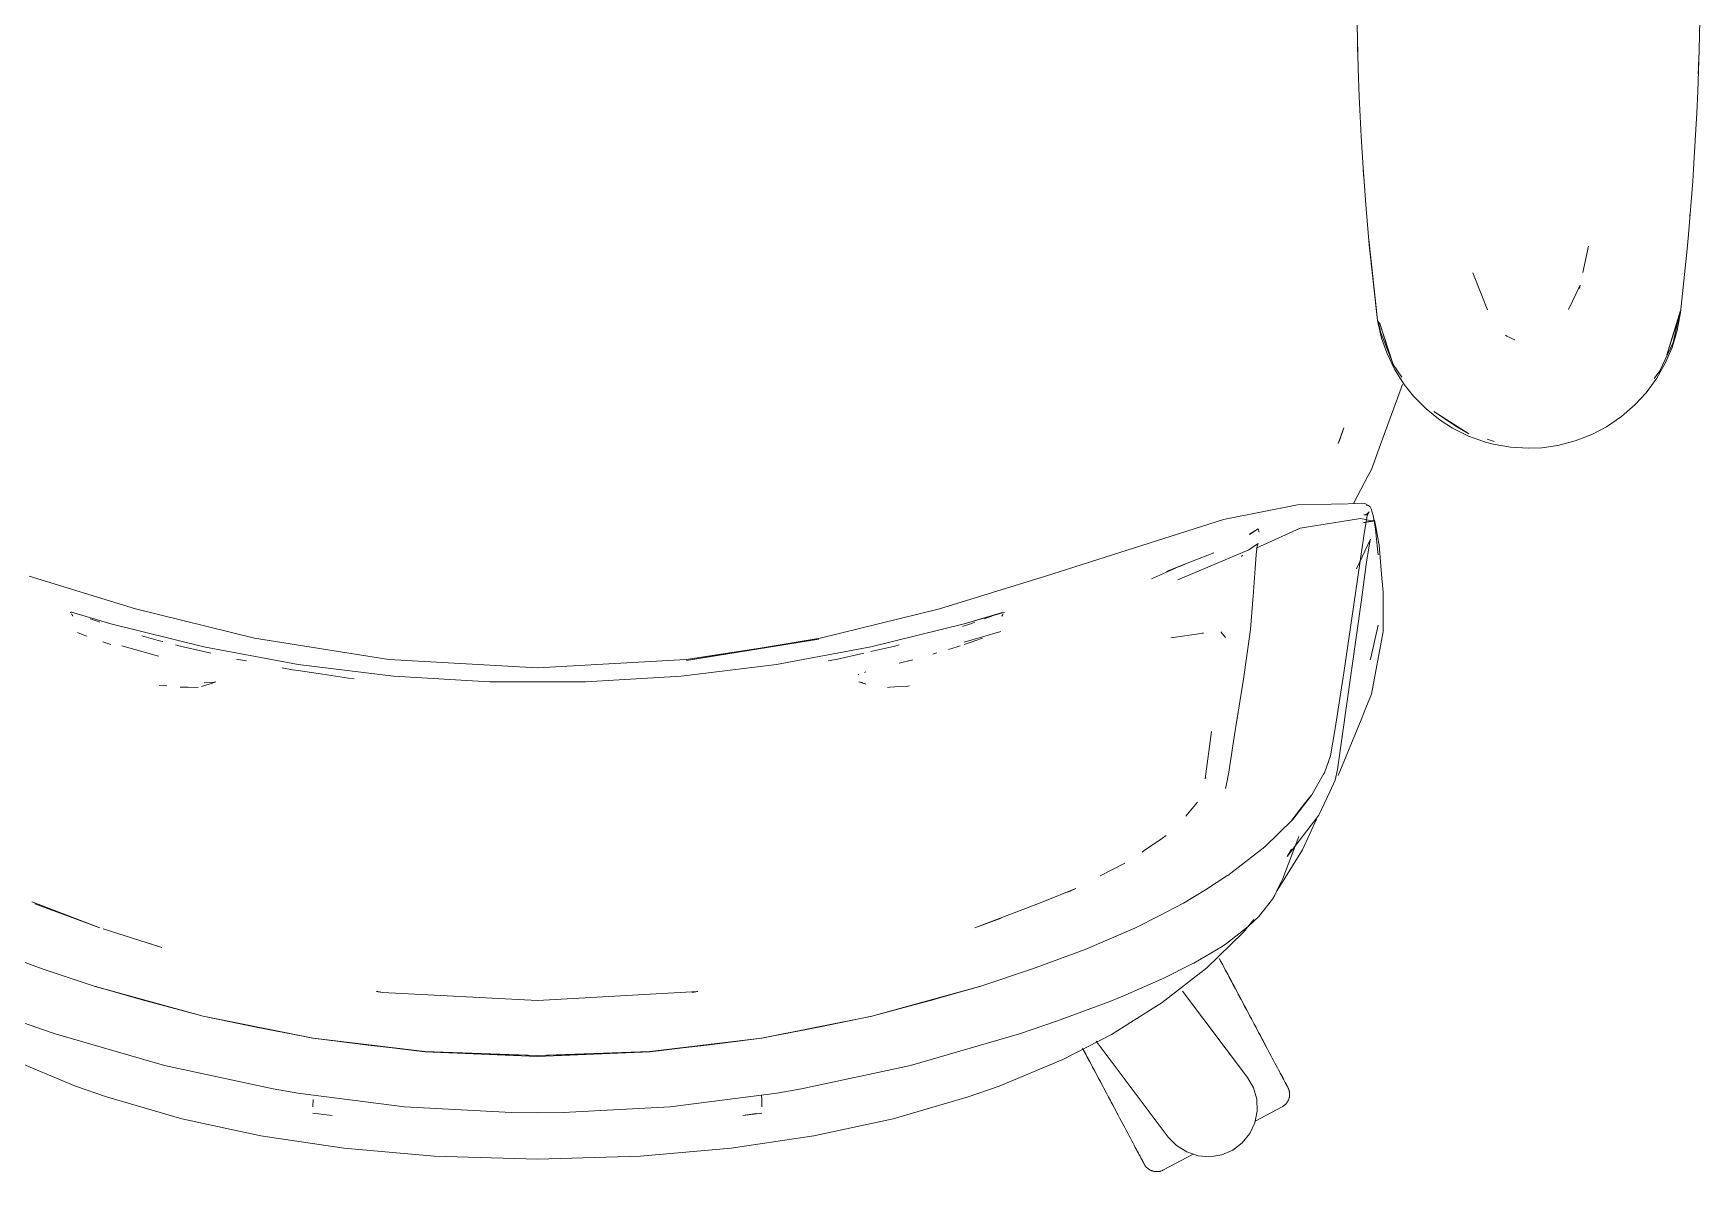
# Model space of a CAD drawing. Header units: millimetres. Extents: x 79795 to 317870, y -36033 to 97293.
# Drawn here: x 229533.8 to 230004.6, y 16667.3 to 16988.8 of the extents above; entities that cross this region are included whole.
import ezdxf

# ---------------------------------------------------------------- set-up
doc = ezdxf.new("R2010")
doc.units = ezdxf.units.MM
doc.header["$MEASUREMENT"] = 0
doc.layers.add('G-IMPT', color=8, linetype='CONTINUOUS', lineweight=9)
doc.layers.add('I-FURN', color=8, linetype='CONTINUOUS', lineweight=9)

msp = doc.modelspace()

# ---------------------------------------------------------------- linework, layer by layer
at = {"layer": 'G-IMPT'}
for p, q in [((229907.84, 16991.12), (229908.13, 16978.81)), ((230004.61, 16992.48), (230004.44, 16984.06)), ((229907.97, 16984.34), (229907.97, 16986.42)), ((229908.05, 16982.68), (229907.97, 16984.34)), ((230004.05, 16972.3), (230004.44, 16984.06)), ((229908.43, 16970.93), (229908.13, 16978.81)), ((230004.19, 16977.19), (230004.3, 16979.12)), ((230004.3, 16979.12), (230004.32, 16980.62)), ((230004.05, 16972.3), (230003.8, 16966.27)), ((229908.43, 16970.93), (229908.97, 16959.62)), ((230002.99, 16952.14), (230003.8, 16966.27)), ((229909.53, 16950.75), (229908.97, 16959.62)), ((229909.53, 16950.75), (229910.26, 16940.46)), ((229909.66, 16948.71), (229909.57, 16950.61)), ((229909.66, 16948.71), (229909.8, 16947.29)), ((230002.66, 16947.05), (230002.99, 16952.14)), ((230002.66, 16947.05), (230001.41, 16931.99)), ((229911.24, 16929.07), (229910.26, 16940.46)), ((230002.01, 16938.86), (230001.84, 16937.19)), ((229913.59, 16907.63), (229911.14, 16930.59)), ((229911.14, 16930.59), (229913.26, 16910.45)), ((229913.59, 16907.63), (229911.24, 16929.07)), ((230001.41, 16931.99), (230001.07, 16927.86)), ((229973.19, 16928.65), (229971.62, 16921.22)), ((230001.07, 16927.86), (229999.16, 16909.93)), ((229940.49, 16921.15), (229944.64, 16910.72)), ((229967.59, 16910.82), (229970.86, 16917.6)), ((229970.62, 16916.75), (229970.86, 16917.6)), ((229913.12, 16911.96), (229913.26, 16910.45)), ((229913.59, 16907.63), (229913.26, 16910.45)), ((229999.16, 16910.45), (229995.33, 16897.99)), ((229999.16, 16910.45), (229998.25, 16907.13)), ((229913.59, 16907.63), (229914.75, 16902.67)), ((229913.81, 16907.55), (229914.39, 16904.5)), ((229917.99, 16895.28), (229914.18, 16907.13)), ((229917.09, 16897.99), (229914.18, 16907.13)), ((229995.33, 16897.99), (229998.25, 16907.13)), ((229997.12, 16901.48), (229999.03, 16909.88)), ((229999.16, 16909.93), (229998.27, 16904.89)), ((229914.39, 16904.5), (229917.59, 16896.32)), ((229916.2, 16898.54), (229914.75, 16902.67)), ((229950.16, 16903.2), (229949.71, 16903.5)), ((229952.39, 16902.18), (229950.16, 16903.2)), ((229997.12, 16901.48), (229993.38, 16893.41)), ((229996.8, 16900.03), (229998.27, 16904.89)), ((229918.39, 16893.96), (229916.2, 16898.54)), ((229917.99, 16895.28), (229917.09, 16897.99)), ((229994.99, 16895.79), (229996.8, 16900.03)), ((229917.99, 16895.28), (229920.42, 16891.7)), ((229918.39, 16893.96), (229921.12, 16889.63)), ((229989.48, 16887.26), (229992.48, 16891.35)), ((229991.79, 16891.31), (229993.38, 16893.41)), ((229994.99, 16895.79), (229992.48, 16891.35)), ((229920.65, 16889.59), (229914.05, 16871.59)), ((229923.74, 16886.32), (229921.12, 16889.63)), ((229989.48, 16887.26), (229986.32, 16883.83)), ((229927.29, 16882.72), (229923.74, 16886.32)), ((229927.29, 16882.72), (229931.26, 16879.53)), ((229939.42, 16875.67), (229929.47, 16881.99)), ((229935.74, 16877.83), (229929.47, 16881.99)), ((229982.48, 16880.51), (229986.32, 16883.83)), ((229902.46, 16872.89), (229904.09, 16877.35)), ((229904.09, 16877.35), (229902.72, 16873.47)), ((229934.81, 16877.26), (229931.26, 16879.53)), ((229939.32, 16875.02), (229934.81, 16877.26)), ((229939.42, 16875.67), (229935.74, 16877.83)), ((229978.31, 16877.67), (229974.15, 16875.48)), ((229978.31, 16877.67), (229982.48, 16880.51)), ((229902.46, 16872.89), (229902.72, 16873.47)), ((229939.32, 16875.02), (229944.09, 16873.31)), ((229946.22, 16872.75), (229944.09, 16873.31)), ((229944.53, 16874.11), (229946.56, 16873.49)), ((229951.17, 16871.87), (229946.22, 16872.75)), ((229964.57, 16872.39), (229960.06, 16871.74)), ((229964.57, 16872.39), (229969.44, 16873.65)), ((229974.15, 16875.48), (229969.44, 16873.65)), ((229914.05, 16871.59), (229911.86, 16865.61)), ((229956.21, 16871.57), (229951.17, 16871.87)), ((229956.21, 16871.57), (229960.06, 16871.74)), ((229906.8, 16855.95), (229910.94, 16863.85)), ((229910.94, 16863.85), (229911.86, 16865.61)), ((229891, 16855.63), (229870.05, 16851.44)), ((229891, 16855.63), (229909.99, 16856.02)), ((229909.99, 16856.02), (229911.02, 16855.41)), ((229910.4, 16855.54), (229911.02, 16855.41)), ((229910.4, 16855.54), (229910.95, 16855.43)), ((229910.63, 16852.55), (229911.19, 16853.65)), ((229910.8, 16853.15), (229911.19, 16853.65)), ((229911.02, 16855.41), (229910.95, 16855.43)), ((229911.52, 16855.04), (229911.02, 16855.41)), ((229911.84, 16854.5), (229911.52, 16855.04)), ((229911.84, 16854.5), (229912.39, 16852.64)), ((229819.8, 16835.45), (229870.05, 16851.44)), ((229879.87, 16848.86), (229877.41, 16847.27)), ((229891.7, 16849), (229879.35, 16843.39)), ((229879.87, 16848.86), (229879.89, 16848.8)), ((229891.7, 16849), (229908.75, 16851.72)), ((229912.33, 16851.03), (229908.75, 16851.72)), ((229909.46, 16850.54), (229912.74, 16851.27)), ((229909.46, 16850.54), (229912.33, 16851.03)), ((229910.8, 16853.17), (229909.69, 16846.9)), ((229909.76, 16852.75), (229910.26, 16852.82)), ((229910.8, 16853.15), (229910.26, 16852.82)), ((229910.63, 16852.55), (229910.8, 16853.17)), ((229912.92, 16849.36), (229912.39, 16852.64)), ((229913.18, 16848.94), (229912.74, 16851.27)), ((229912.92, 16849.36), (229913, 16848.74)), ((229913.99, 16844.69), (229913.18, 16848.94)), ((229879.87, 16844.66), (229877.2, 16842.9)), ((229877.41, 16847.27), (229879.89, 16848.8)), ((229879.89, 16848.8), (229877.42, 16847.31)), ((229879.58, 16843.94), (229879.87, 16844.66)), ((229880.17, 16847.93), (229879.89, 16848.8)), ((229911.6, 16845.93), (229907.61, 16837.53)), ((229909.69, 16846.9), (229908.58, 16839.05)), ((229910.62, 16840.05), (229911.46, 16845.07)), ((229911.6, 16845.93), (229911.46, 16845.07)), ((229913, 16848.74), (229913.52, 16844.06)), ((229914.03, 16844.23), (229913.99, 16844.69)), ((229914.03, 16844.23), (229914.84, 16834.9)), ((229877.2, 16842.9), (229857.22, 16834.46)), ((229858.86, 16838.76), (229867.33, 16842.01)), ((229875.48, 16841.44), (229875.21, 16841.01)), ((229878.98, 16837.59), (229879.28, 16841.46)), ((229879.28, 16841.54), (229879.58, 16843.92)), ((229879.28, 16841.54), (229879.28, 16841.46)), ((229879.58, 16843.94), (229879.58, 16843.92)), ((229910.62, 16840.05), (229910.41, 16838.75)), ((229913.52, 16844.06), (229913.73, 16841.47)), ((229532.68, 16835.45), (229562.66, 16826.26)), ((229789.83, 16826.26), (229819.8, 16835.45)), ((229856.48, 16837.73), (229849.77, 16834.69)), ((229859.07, 16838.76), (229853.95, 16836.74)), ((229858.86, 16838.76), (229853.96, 16836.74)), ((229853.96, 16836.74), (229859.07, 16838.76)), ((229878.42, 16829.73), (229878.98, 16837.59)), ((229908.58, 16839.05), (229904.03, 16808.18)), ((229908.97, 16828.09), (229910.41, 16838.75)), ((229914.84, 16834.9), (229915.18, 16830.94)), ((229915.18, 16826.77), (229915.18, 16830.94)), ((229544.25, 16825.22), (229544.49, 16825.31)), ((229544.49, 16825.31), (229544.71, 16825.25)), ((229596.34, 16817.95), (229562.66, 16826.26)), ((229789.83, 16826.26), (229756.15, 16817.95)), ((229796.78, 16822.04), (229808, 16825.31)), ((229808, 16825.31), (229808.24, 16825.17)), ((229877.73, 16820.5), (229878.35, 16828.74)), ((229878.35, 16828.74), (229878.42, 16829.73)), ((229908.97, 16828.09), (229902.29, 16780.87)), ((229915.15, 16819.81), (229915.18, 16826.77)), ((229545.02, 16824.21), (229544.64, 16824.83)), ((229544.71, 16825.25), (229545.01, 16825.18)), ((229545.02, 16824.21), (229544.88, 16824.43)), ((229545.01, 16825.18), (229545.28, 16825.11)), ((229555.71, 16822.04), (229545.28, 16825.11)), ((229550.51, 16823.2), (229549.85, 16823.44)), ((229550.51, 16823.2), (229552.61, 16822.45)), ((229582.02, 16815.49), (229555.71, 16822.04)), ((229770.46, 16815.49), (229796.78, 16822.04)), ((229796.78, 16821.41), (229796.32, 16821.26)), ((229796.78, 16822.04), (229807.6, 16825.15)), ((229796.78, 16822.04), (229807.31, 16825.1)), ((229796.78, 16821.41), (229799, 16822.14)), ((229799.81, 16822.43), (229799, 16822.14)), ((229802.56, 16823.42), (229803.53, 16823.76)), ((229803.53, 16823.76), (229804.6, 16824.16)), ((229807.31, 16825.1), (229807.6, 16825.15)), ((229807.46, 16824.21), (229807.85, 16824.83)), ((229807.46, 16824.21), (229807.61, 16824.43)), ((229913.74, 16821.67), (229911.7, 16812.36)), ((229547.96, 16818.91), (229546.3, 16819.52)), ((229547.96, 16818.91), (229548.97, 16818.54)), ((229555.72, 16816.2), (229553.5, 16816.92)), ((229565.13, 16818.45), (229564.45, 16818.66)), ((229569.13, 16817.34), (229565.13, 16818.45)), ((229569.13, 16817.34), (229570.27, 16817.02)), ((229570.27, 16817.02), (229570.45, 16816.98)), ((229575.29, 16815.72), (229573.99, 16816.06)), ((229596.34, 16817.95), (229634.26, 16811.96)), ((229718.23, 16811.96), (229755.77, 16817.69)), ((229756.15, 16817.95), (229718.4, 16811.69)), ((229718.4, 16811.69), (229755.77, 16817.69)), ((229777.2, 16815.72), (229778.48, 16816.06)), ((229796.77, 16816.84), (229807.2, 16819.88)), ((229799.08, 16816.95), (229796.77, 16816.18)), ((229799.08, 16816.95), (229799.8, 16817.2)), ((229801.96, 16817.97), (229799.8, 16817.2)), ((229864.39, 16819.41), (229855.23, 16818.01)), ((229864.39, 16819.41), (229864.04, 16819.36)), ((229869.34, 16819.76), (229870.62, 16818.12)), ((229875.69, 16806.35), (229877.72, 16820.42)), ((229877.73, 16820.5), (229877.72, 16820.42)), ((229915.15, 16819.81), (229911.92, 16802.11)), ((229558.81, 16815.75), (229569.2, 16812.84)), ((229575.29, 16815.72), (229582.04, 16814.17)), ((229582.02, 16815.49), (229608.69, 16810.56)), ((229584.02, 16813.71), (229582.04, 16814.17)), ((229594.06, 16811.51), (229591.25, 16812.05)), ((229634.26, 16811.96), (229676.24, 16809.6)), ((229718.23, 16811.96), (229676.24, 16809.6)), ((229770.46, 16815.49), (229743.79, 16810.56)), ((229758.42, 16811.54), (229761.05, 16812.01)), ((229761.05, 16812.01), (229768.47, 16813.71)), ((229770.45, 16814.17), (229777.2, 16815.72)), ((229782.28, 16811.86), (229778.42, 16810.87)), ((229782.28, 16811.86), (229780.75, 16811.48)), ((229789.07, 16813.78), (229787.95, 16813.44)), ((229794.86, 16815.55), (229792.36, 16814.77)), ((229795.64, 16815.8), (229794.86, 16815.55)), ((229911.7, 16812.36), (229911.55, 16811.79)), ((229604.17, 16809.59), (229607.07, 16809.03)), ((229608.7, 16808.79), (229607.07, 16809.03)), ((229608.69, 16810.56), (229635.61, 16807.26)), ((229614.32, 16807.93), (229608.7, 16808.79)), ((229614.32, 16807.93), (229622.85, 16806.64)), ((229622.85, 16806.64), (229624.51, 16806.46)), ((229662.68, 16805.61), (229635.61, 16807.26)), ((229689.8, 16805.61), (229716.87, 16807.26)), ((229743.79, 16810.56), (229716.87, 16807.26)), ((229766.82, 16807.57), (229767.05, 16807.75)), ((229768.66, 16808.27), (229769.07, 16808.41)), ((229904.03, 16808.18), (229901.63, 16792.41)), ((229571.52, 16804.46), (229569.43, 16804.68)), ((229580.38, 16804.06), (229575.32, 16804.15)), ((229575.32, 16804.15), (229577.59, 16804.07)), ((229580.38, 16804.06), (229577.59, 16804.07)), ((229583.48, 16804.92), (229581.33, 16804.31)), ((229584.38, 16805.39), (229582.08, 16805.35)), ((229582.22, 16805.34), (229582.08, 16805.35)), ((229585.43, 16805.6), (229583.48, 16804.92)), ((229584.38, 16805.39), (229585.43, 16805.6)), ((229662.68, 16805.61), (229689.8, 16805.61)), ((229767.06, 16805.6), (229769.01, 16804.92)), ((229767.06, 16805.6), (229768.1, 16805.39)), ((229775.15, 16804.06), (229775.85, 16804.07)), ((229777.22, 16804.17), (229775.85, 16804.07)), ((229777.22, 16804.17), (229780.93, 16804.44)), ((229780.93, 16804.44), (229781.41, 16804.48)), ((229875.69, 16806.35), (229873.57, 16792.99)), ((229911.92, 16802.11), (229910.32, 16798.25)), ((229908.93, 16794.89), (229910.32, 16798.25)), ((229873.4, 16791.87), (229873.49, 16792.48)), ((229873.57, 16792.99), (229873.49, 16792.48)), ((229900.33, 16784.74), (229901.63, 16792.41)), ((229902.46, 16779.21), (229908.93, 16794.89)), ((229866.72, 16791.57), (229864.94, 16778.22)), ((229873.4, 16791.87), (229871.59, 16780.15)), ((229900.33, 16784.74), (229898.58, 16779.95)), ((229864.94, 16778.22), (229865.08, 16778.69)), ((229871.1, 16777.7), (229871.52, 16779.68)), ((229871.59, 16780.15), (229871.52, 16779.68)), ((229895.08, 16773.69), (229898.37, 16779.53)), ((229898.37, 16779.53), (229898.58, 16779.95)), ((229902.29, 16780.87), (229901.65, 16777.88)), ((229870.64, 16775.53), (229871.1, 16777.7)), ((229895.08, 16773.69), (229889.66, 16766.72)), ((229900.08, 16774.51), (229897.04, 16767.99)), ((229900.08, 16774.51), (229901.65, 16777.88)), ((229859.44, 16767.72), (229862.78, 16771.62)), ((229889.35, 16766.52), (229894.75, 16773.47)), ((229889.35, 16766.52), (229892.16, 16770.09)), ((229894.75, 16773.47), (229892.16, 16770.09)), ((229881.76, 16758.99), (229889.66, 16766.72)), ((229888.1, 16756.29), (229897.04, 16767.99)), ((229896.37, 16766.8), (229892.39, 16758.18)), ((229852.8, 16761.44), (229847.67, 16757.95)), ((229852.8, 16761.44), (229853.91, 16762.19)), ((229891.33, 16761.94), (229886.82, 16750.04)), ((229847.67, 16757.95), (229847.09, 16757.56)), ((229881.76, 16758.99), (229871.32, 16750.97)), ((229892.39, 16758.18), (229885.27, 16746.73)), ((229888.1, 16756.29), (229889.26, 16758.32)), ((229842.2, 16754.42), (229835.23, 16750.88)), ((229864.97, 16746.92), (229871.06, 16750.8)), ((229871.06, 16750.8), (229871.32, 16750.97)), ((229885.75, 16747.81), (229886.82, 16750.04)), ((229819.04, 16743.52), (229828.36, 16747.25)), ((229828.36, 16747.25), (229826.12, 16746.25)), ((229864.97, 16746.92), (229858.74, 16743.15)), ((229883.96, 16744.23), (229884.58, 16745.37)), ((229884.58, 16745.37), (229885.75, 16747.81)), ((229535.18, 16742.86), (229533.45, 16743.52)), ((229552.63, 16736.15), (229534.22, 16742.96)), ((229552.63, 16736.15), (229535.18, 16742.86)), ((229799.86, 16736.15), (229817.31, 16742.86)), ((229817.31, 16742.86), (229819.04, 16743.52)), ((229851.95, 16739.58), (229858.74, 16743.15)), ((229883.96, 16744.23), (229880.1, 16739.37)), ((229570.1, 16730.61), (229553.61, 16735.87)), ((229799.86, 16736.15), (229807.29, 16738.87)), ((229831, 16730.01), (229845.22, 16736.19)), ((229851.95, 16739.58), (229845.22, 16736.19)), ((229877.08, 16736.48), (229870.95, 16731.76)), ((229875.66, 16734.81), (229878.66, 16738.48)), ((229880.1, 16739.37), (229877.08, 16736.48)), ((229570.1, 16730.61), (229566.66, 16731.69)), ((229875.66, 16734.81), (229865.36, 16724.85)), ((229870.95, 16731.76), (229869.66, 16730.9)), ((229521.49, 16730.01), (229536.37, 16724.56)), ((229816.12, 16724.56), (229831, 16730.01)), ((229861.66, 16726.16), (229869.66, 16730.9)), ((229551.29, 16719.55), (229536.37, 16724.56)), ((229816.12, 16724.56), (229801.2, 16719.55)), ((229852.61, 16721.64), (229853.05, 16721.86)), ((229852.76, 16715.04), (229865.36, 16724.85)), ((229861.06, 16725.86), (229853.05, 16721.86)), ((229861.06, 16725.86), (229861.66, 16726.16)), ((229581.79, 16711.16), (229551.29, 16719.55)), ((229564.54, 16715.82), (229551.38, 16719.59)), ((229581.79, 16711.16), (229551.38, 16719.59)), ((229632.52, 16717.93), (229630.74, 16718.19)), ((229630.97, 16718.21), (229631.21, 16718.17)), ((229632.52, 16717.93), (229631.21, 16718.17)), ((229676.24, 16715.61), (229632.52, 16717.93)), ((229676.24, 16715.66), (229632.52, 16717.93)), ((229676.24, 16715.66), (229721.58, 16718.16)), ((229719.97, 16717.93), (229721.28, 16718.17)), ((229721.58, 16718.16), (229719.97, 16717.93)), ((229721.52, 16718.21), (229721.28, 16718.17)), ((229770.7, 16711.16), (229801.11, 16719.59)), ((229770.7, 16711.16), (229801.2, 16719.55)), ((229787.95, 16715.82), (229801.11, 16719.59)), ((229852.61, 16721.64), (229841.65, 16716.87)), ((229564.54, 16715.82), (229581.79, 16711.16)), ((229787.95, 16715.82), (229770.7, 16711.16)), ((229822.89, 16709.79), (229837.97, 16715.39)), ((229841.65, 16716.87), (229837.97, 16715.39)), ((229838.47, 16706.07), (229852.76, 16715.04)), ((229529.48, 16709.85), (229536.42, 16707.44)), ((229581.79, 16711.16), (229612.91, 16704.99)), ((229581.79, 16711.16), (229596.81, 16708.09)), ((229581.79, 16711.16), (229612.83, 16704.99)), ((229612.91, 16704.99), (229596.81, 16708.09)), ((229739.57, 16704.99), (229770.82, 16711.21)), ((229739.57, 16704.99), (229755.68, 16708.09)), ((229770.82, 16711.21), (229739.65, 16704.99)), ((229770.7, 16711.16), (229755.68, 16708.09)), ((229822.89, 16709.79), (229816.07, 16707.44)), ((229540.02, 16706.25), (229536.42, 16707.44)), ((229570.85, 16697.31), (229540.02, 16706.25)), ((229644.43, 16701.17), (229612.83, 16704.99)), ((229644.47, 16701.21), (229612.91, 16704.99)), ((229612.91, 16704.99), (229628.39, 16703.05)), ((229644.47, 16701.21), (229628.39, 16703.05)), ((229708.02, 16701.21), (229739.57, 16704.99)), ((229724.1, 16703.05), (229708.02, 16701.21)), ((229708.06, 16701.17), (229739.65, 16704.99)), ((229724.1, 16703.05), (229739.57, 16704.99)), ((229812.47, 16706.25), (229781.64, 16697.31)), ((229812.47, 16706.25), (229816.07, 16707.44)), ((229824.69, 16698.98), (229838.47, 16706.07)), ((229545.77, 16691.46), (229527.8, 16698.98)), ((229644.43, 16701.17), (229676.24, 16699.84)), ((229659.36, 16700.53), (229644.47, 16701.21)), ((229644.47, 16701.21), (229676.24, 16700.06)), ((229659.36, 16700.53), (229676.24, 16700.06)), ((229708.02, 16701.21), (229676.24, 16700.06)), ((229676.24, 16699.84), (229708.06, 16701.17)), ((229693.13, 16700.53), (229676.24, 16700.06)), ((229708.02, 16701.21), (229693.13, 16700.53)), ((229806.72, 16691.46), (229824.69, 16698.98)), ((229570.85, 16697.31), (229601.64, 16690.64)), ((229750.85, 16690.64), (229781.64, 16697.31)), ((229554.51, 16688.38), (229545.77, 16691.46)), ((229608.56, 16689.46), (229601.64, 16690.64)), ((229638.73, 16685.64), (229608.56, 16689.46)), ((229713.76, 16685.64), (229743.93, 16689.46)), ((229739.57, 16688.91), (229739.61, 16687.66)), ((229743.93, 16689.46), (229750.85, 16690.64)), ((229806.72, 16691.46), (229797.98, 16688.38)), ((229554.51, 16688.38), (229575.75, 16682.21)), ((229612.87, 16687.66), (229612.8, 16685.57)), ((229612.8, 16685.57), (229612.8, 16685.68)), ((229668.93, 16684.03), (229638.73, 16685.64)), ((229683.56, 16684.03), (229713.76, 16685.64)), ((229739.69, 16685.57), (229739.61, 16687.66)), ((229739.69, 16685.57), (229739.69, 16685.68)), ((229797.98, 16688.38), (229776.74, 16682.21)), ((229575.75, 16682.21), (229598.11, 16677.4)), ((229612.83, 16683.81), (229618.24, 16683.16)), ((229668.93, 16684.03), (229676.24, 16683.93)), ((229683.56, 16684.03), (229676.24, 16683.93)), ((229739.66, 16683.81), (229734.24, 16683.16)), ((229738.01, 16683.73), (229734.24, 16683.16)), ((229776.74, 16682.21), (229754.38, 16677.4)), ((229598.11, 16677.4), (229621.53, 16673.9)), ((229730.96, 16673.9), (229754.38, 16677.4)), ((229621.53, 16673.9), (229647.1, 16671.64)), ((229647.1, 16671.64), (229676.24, 16670.79)), ((229676.24, 16670.79), (229705.38, 16671.64)), ((229705.38, 16671.64), (229730.96, 16673.9))]:
    msp.add_line(p, q, dxfattribs=at)
at = {"layer": 'I-FURN'}
for p, q in [((229869.36, 16726.62), (229868.88, 16727.53)), ((229869.1, 16727.11), (229869.59, 16726.2)), ((229869.85, 16725.7), (229869.36, 16726.62)), ((229869.59, 16726.2), (229870.08, 16725.27)), ((229870.35, 16724.76), (229869.85, 16725.7)), ((229870.08, 16725.27), (229870.58, 16724.32)), ((229870.86, 16723.81), (229870.35, 16724.76)), ((229870.58, 16724.32), (229871.09, 16723.37)), ((229871.37, 16722.84), (229870.86, 16723.81)), ((229871.09, 16723.37), (229871.61, 16722.4)), ((229871.89, 16721.87), (229871.37, 16722.84)), ((229871.61, 16722.4), (229872.13, 16721.42)), ((229872.41, 16720.89), (229871.89, 16721.87)), ((229858.49, 16718.27), (229876.84, 16693.92)), ((229872.13, 16721.42), (229872.65, 16720.43)), ((229872.94, 16719.9), (229872.41, 16720.89)), ((229872.65, 16720.43), (229873.18, 16719.44)), ((229873.47, 16718.9), (229872.94, 16719.9)), ((229873.18, 16719.44), (229873.71, 16718.44)), ((229874, 16717.9), (229873.47, 16718.9)), ((229873.71, 16718.44), (229874.25, 16717.44)), ((229874.53, 16716.89), (229874, 16717.9)), ((229874.25, 16717.44), (229874.78, 16716.43)), ((229875.07, 16715.89), (229874.53, 16716.89)), ((229874.78, 16716.43), (229875.31, 16715.43)), ((229875.6, 16714.88), (229875.07, 16715.89)), ((229875.31, 16715.43), (229875.85, 16714.42)), ((229876.14, 16713.88), (229875.6, 16714.88)), ((229875.85, 16714.42), (229876.38, 16713.42)), ((229876.67, 16712.88), (229876.14, 16713.88)), ((229876.38, 16713.42), (229876.91, 16712.42)), ((229877.2, 16711.89), (229876.67, 16712.88)), ((229876.91, 16712.42), (229877.44, 16711.43)), ((229877.72, 16710.9), (229877.2, 16711.89)), ((229877.44, 16711.43), (229877.96, 16710.45)), ((229878.24, 16709.92), (229877.72, 16710.9)), ((229877.96, 16710.45), (229878.48, 16709.47)), ((229878.76, 16708.95), (229878.24, 16709.92)), ((229878.48, 16709.47), (229878.99, 16708.51)), ((229879.27, 16707.99), (229878.76, 16708.95)), ((229878.99, 16708.51), (229879.5, 16707.56)), ((229879.77, 16707.05), (229879.27, 16707.99)), ((229854.49, 16677.07), (229834.1, 16704.14)), ((229879.5, 16707.56), (229880, 16706.62)), ((229880.26, 16706.12), (229879.77, 16707.05)), ((229880, 16706.62), (229880.49, 16705.7)), ((229880.75, 16705.21), (229880.26, 16706.12)), ((229880.49, 16705.7), (229880.97, 16704.79)), ((229881.22, 16704.31), (229880.75, 16705.21)), ((229880.97, 16704.79), (229881.44, 16703.91)), ((229881.69, 16703.43), (229881.22, 16704.31)), ((229881.44, 16703.91), (229881.9, 16703.04)), ((229882.15, 16702.58), (229881.69, 16703.43)), ((229881.9, 16703.04), (229882.35, 16702.19)), ((229830.75, 16701.25), (229830.24, 16702.21)), ((229830.48, 16701.77), (229830.99, 16700.8)), ((229831.27, 16700.27), (229830.75, 16701.25)), ((229830.99, 16700.8), (229831.51, 16699.82)), ((229831.79, 16699.29), (229831.27, 16700.27)), ((229831.51, 16699.82), (229832.04, 16698.84)), ((229832.32, 16698.3), (229831.79, 16699.29)), ((229832.04, 16698.84), (229832.57, 16697.84)), ((229832.85, 16697.3), (229832.32, 16698.3)), ((229882.59, 16701.74), (229882.15, 16702.58)), ((229883.02, 16700.93), (229882.59, 16701.74)), ((229883.44, 16700.14), (229883.02, 16700.93)), ((229883.85, 16699.38), (229883.44, 16700.14)), ((229884.24, 16698.65), (229883.85, 16699.38)), ((229884.61, 16697.94), (229884.24, 16698.65)), ((229832.57, 16697.84), (229833.1, 16696.84)), ((229833.38, 16696.3), (229832.85, 16697.3)), ((229833.1, 16696.84), (229833.63, 16695.84)), ((229833.92, 16695.3), (229833.38, 16696.3)), ((229833.63, 16695.84), (229834.16, 16694.84)), ((229834.45, 16694.29), (229833.92, 16695.3)), ((229834.16, 16694.84), (229834.7, 16693.83)), ((229834.99, 16693.29), (229834.45, 16694.29)), ((229834.7, 16693.83), (229835.23, 16692.83)), ((229876.84, 16693.92), (229878.53, 16691)), ((229884.97, 16697.26), (229884.61, 16697.94)), ((229885.32, 16696.61), (229884.97, 16697.26)), ((229885.64, 16696), (229885.32, 16696.61)), ((229885.96, 16695.41), (229885.64, 16696)), ((229885.79, 16695.72), (229886.09, 16695.15)), ((229886.25, 16694.86), (229885.96, 16695.41)), ((229886.09, 16695.15), (229886.38, 16694.62)), ((229886.52, 16694.34), (229886.25, 16694.86)), ((229886.38, 16694.62), (229886.64, 16694.12)), ((229886.78, 16693.86), (229886.52, 16694.34)), ((229886.64, 16694.12), (229886.89, 16693.65)), ((229887.02, 16693.42), (229886.78, 16693.86)), ((229886.89, 16693.65), (229887.12, 16693.22)), ((229835.52, 16692.28), (229834.99, 16693.29)), ((229835.23, 16692.83), (229835.77, 16691.82)), ((229836.05, 16691.29), (229835.52, 16692.28)), ((229835.77, 16691.82), (229836.3, 16690.83)), ((229836.58, 16690.29), (229836.05, 16691.29)), ((229836.3, 16690.83), (229836.82, 16689.84)), ((229837.11, 16689.3), (229836.58, 16690.29)), ((229836.82, 16689.84), (229837.35, 16688.85)), ((229837.63, 16688.33), (229837.11, 16689.3)), ((229837.35, 16688.85), (229837.86, 16687.88)), ((229878.53, 16691), (229879.48, 16687.76)), ((229887.23, 16693.01), (229887.02, 16693.42)), ((229887.12, 16693.22), (229887.33, 16692.83)), ((229887.43, 16692.63), (229887.23, 16693.01)), ((229887.33, 16692.83), (229887.52, 16692.47)), ((229887.61, 16692.3), (229887.43, 16692.63)), ((229887.52, 16692.47), (229887.69, 16692.16)), ((229887.77, 16692), (229887.61, 16692.3)), ((229887.69, 16692.16), (229887.84, 16691.88)), ((229887.91, 16691.74), (229887.77, 16692)), ((229887.84, 16691.88), (229887.96, 16691.64)), ((229888.02, 16691.52), (229887.91, 16691.74)), ((229887.96, 16691.64), (229888.07, 16691.44)), ((229888.12, 16691.34), (229888.02, 16691.52)), ((229888.07, 16691.44), (229888.16, 16691.27)), ((229888.19, 16691.2), (229888.12, 16691.34)), ((229888.16, 16691.27), (229888.22, 16691.15)), ((229888.25, 16691.1), (229888.19, 16691.2)), ((229888.22, 16691.15), (229888.26, 16691.07)), ((229888.28, 16691.04), (229888.25, 16691.1)), ((229888.26, 16691.07), (229888.29, 16691.03)), ((229888.29, 16691.02), (229888.28, 16691.04)), ((229888.29, 16691.03), (229888.29, 16691.02)), ((229888.29, 16691.02), (229888.36, 16690.88)), ((229888.36, 16690.88), (229888.43, 16690.73)), ((229888.43, 16690.73), (229888.49, 16690.58)), ((229888.49, 16690.58), (229888.55, 16690.43)), ((229888.55, 16690.43), (229888.59, 16690.28)), ((229888.59, 16690.28), (229888.64, 16690.12)), ((229888.64, 16690.12), (229888.67, 16689.96)), ((229888.67, 16689.96), (229888.7, 16689.81)), ((229888.7, 16689.81), (229888.73, 16689.65)), ((229888.73, 16689.65), (229888.75, 16689.49)), ((229888.75, 16688.84), (229888.74, 16688.68)), ((229888.75, 16689.49), (229888.76, 16689.33)), ((229888.76, 16689), (229888.75, 16688.84)), ((229888.76, 16689.33), (229888.76, 16689.17)), ((229888.76, 16689.17), (229888.76, 16689)), ((229838.14, 16687.36), (229837.63, 16688.33)), ((229837.86, 16687.88), (229838.38, 16686.91)), ((229838.65, 16686.4), (229838.14, 16687.36)), ((229838.38, 16686.91), (229838.88, 16685.96)), ((229839.15, 16685.45), (229838.65, 16686.4)), ((229838.88, 16685.96), (229839.38, 16685.03)), ((229839.65, 16684.53), (229839.15, 16685.45)), ((229839.38, 16685.03), (229839.87, 16684.1)), ((229840.13, 16683.61), (229839.65, 16684.53)), ((229839.87, 16684.1), (229840.35, 16683.2)), ((229879.62, 16684.39), (229878.95, 16681.08)), ((229879.04, 16681.54), (229886.62, 16685.57)), ((229879.48, 16687.76), (229879.62, 16684.39)), ((229886.66, 16685.59), (229886.62, 16685.57)), ((229886.8, 16685.67), (229886.66, 16685.59)), ((229886.94, 16685.76), (229886.8, 16685.67)), ((229887.07, 16685.85), (229886.94, 16685.76)), ((229887.2, 16685.94), (229887.07, 16685.85)), ((229887.33, 16686.05), (229887.2, 16685.94)), ((229887.45, 16686.15), (229887.33, 16686.05)), ((229887.56, 16686.26), (229887.45, 16686.15)), ((229887.68, 16686.38), (229887.56, 16686.26)), ((229887.78, 16686.5), (229887.68, 16686.38)), ((229887.89, 16686.62), (229887.78, 16686.5)), ((229887.98, 16686.75), (229887.89, 16686.62)), ((229888.08, 16686.88), (229887.98, 16686.75)), ((229888.16, 16687.02), (229888.08, 16686.88)), ((229888.25, 16687.16), (229888.16, 16687.02)), ((229888.32, 16687.3), (229888.25, 16687.16)), ((229888.39, 16687.45), (229888.32, 16687.3)), ((229888.46, 16687.59), (229888.39, 16687.45)), ((229888.52, 16687.74), (229888.46, 16687.59)), ((229888.57, 16687.9), (229888.52, 16687.74)), ((229888.61, 16688.05), (229888.57, 16687.9)), ((229888.65, 16688.21), (229888.61, 16688.05)), ((229888.69, 16688.36), (229888.65, 16688.21)), ((229888.72, 16688.52), (229888.69, 16688.36)), ((229888.74, 16688.68), (229888.72, 16688.52)), ((229840.35, 16683.2), (229840.82, 16682.31)), ((229840.82, 16682.31), (229841.29, 16681.44)), ((229841.29, 16681.44), (229841.74, 16680.59)), ((229841.74, 16680.59), (229842.17, 16679.77)), ((229842.17, 16679.77), (229842.6, 16678.97)), ((229878.95, 16681.08), (229877.51, 16678.03)), ((229842.6, 16678.97), (229843.01, 16678.19)), ((229843.01, 16678.19), (229843.41, 16677.44)), ((229843.41, 16677.44), (229843.8, 16676.72)), ((229843.8, 16676.72), (229844.16, 16676.03)), ((229844.16, 16676.03), (229844.52, 16675.36)), ((229844.52, 16675.36), (229844.85, 16674.73)), ((229844.85, 16674.73), (229845.17, 16674.13)), ((229856.83, 16674.64), (229854.49, 16677.07)), ((229875.38, 16675.42), (229872.68, 16673.39)), ((229877.51, 16678.03), (229875.38, 16675.42)), ((229845.34, 16673.82), (229845.03, 16674.4)), ((229845.17, 16674.13), (229845.48, 16673.56)), ((229845.63, 16673.27), (229845.34, 16673.82)), ((229845.48, 16673.56), (229845.76, 16673.02)), ((229845.91, 16672.75), (229845.63, 16673.27)), ((229845.76, 16673.02), (229846.03, 16672.52)), ((229846.16, 16672.27), (229845.91, 16672.75)), ((229846.03, 16672.52), (229846.28, 16672.06)), ((229846.4, 16671.82), (229846.16, 16672.27)), ((229846.28, 16672.06), (229846.5, 16671.63)), ((229846.62, 16671.41), (229846.4, 16671.82)), ((229846.5, 16671.63), (229846.71, 16671.23)), ((229846.82, 16671.04), (229846.62, 16671.41)), ((229846.71, 16671.23), (229846.9, 16670.88)), ((229847, 16670.7), (229846.82, 16671.04)), ((229846.9, 16670.88), (229847.07, 16670.56)), ((229847.15, 16670.41), (229847, 16670.7)), ((229847.07, 16670.56), (229847.22, 16670.28)), ((229847.29, 16670.15), (229847.15, 16670.41)), ((229847.22, 16670.28), (229847.35, 16670.04)), ((229847.41, 16669.93), (229847.29, 16670.15)), ((229847.35, 16670.04), (229847.45, 16669.84)), ((229853.12, 16667.76), (229861.53, 16672.23)), ((229859.69, 16672.85), (229856.83, 16674.64)), ((229862.89, 16671.78), (229859.69, 16672.85)), ((229866.25, 16671.51), (229862.89, 16671.78)), ((229869.58, 16672.06), (229866.25, 16671.51)), ((229872.68, 16673.39), (229869.58, 16672.06)), ((229847.5, 16669.75), (229847.41, 16669.93)), ((229847.45, 16669.84), (229847.54, 16669.68)), ((229847.58, 16669.61), (229847.5, 16669.75)), ((229847.54, 16669.68), (229847.61, 16669.56)), ((229847.63, 16669.51), (229847.58, 16669.61)), ((229847.61, 16669.56), (229847.65, 16669.47)), ((229847.66, 16669.45), (229847.63, 16669.51)), ((229847.65, 16669.47), (229847.67, 16669.43)), ((229847.67, 16669.43), (229847.66, 16669.45)), ((229847.69, 16669.39), (229847.67, 16669.43)), ((229847.67, 16669.43), (229847.67, 16669.43)), ((229847.77, 16669.25), (229847.69, 16669.39)), ((229847.86, 16669.11), (229847.77, 16669.25)), ((229847.95, 16668.98), (229847.86, 16669.11)), ((229848.05, 16668.85), (229847.95, 16668.98)), ((229848.15, 16668.72), (229848.05, 16668.85)), ((229848.26, 16668.6), (229848.15, 16668.72)), ((229848.37, 16668.49), (229848.26, 16668.6)), ((229848.48, 16668.37), (229848.37, 16668.49)), ((229848.6, 16668.27), (229848.48, 16668.37)), ((229848.73, 16668.16), (229848.6, 16668.27)), ((229848.85, 16668.07), (229848.73, 16668.16)), ((229848.99, 16667.97), (229848.85, 16668.07)), ((229849.12, 16667.89), (229848.99, 16667.97)), ((229849.26, 16667.8), (229849.12, 16667.89)), ((229849.4, 16667.73), (229849.26, 16667.8)), ((229849.55, 16667.66), (229849.4, 16667.73)), ((229849.7, 16667.59), (229849.55, 16667.66)), ((229849.85, 16667.53), (229849.7, 16667.59)), ((229850, 16667.48), (229849.85, 16667.53)), ((229850.15, 16667.44), (229850, 16667.48)), ((229850.31, 16667.4), (229850.15, 16667.44)), ((229850.47, 16667.36), (229850.31, 16667.4)), ((229850.63, 16667.33), (229850.47, 16667.36)), ((229850.79, 16667.31), (229850.63, 16667.33)), ((229850.95, 16667.3), (229850.79, 16667.31)), ((229851.11, 16667.29), (229850.95, 16667.3)), ((229851.27, 16667.29), (229851.11, 16667.29)), ((229851.43, 16667.29), (229851.27, 16667.29)), ((229851.59, 16667.3), (229851.43, 16667.29)), ((229851.75, 16667.32), (229851.59, 16667.3)), ((229851.91, 16667.35), (229851.75, 16667.32)), ((229852.07, 16667.38), (229851.91, 16667.35)), ((229852.22, 16667.41), (229852.07, 16667.38)), ((229852.38, 16667.45), (229852.22, 16667.41)), ((229852.53, 16667.5), (229852.38, 16667.45)), ((229852.69, 16667.56), (229852.53, 16667.5)), ((229852.83, 16667.62), (229852.69, 16667.56)), ((229852.98, 16667.69), (229852.83, 16667.62)), ((229853.12, 16667.76), (229852.98, 16667.69))]:
    msp.add_line(p, q, dxfattribs=at)

doc.saveas('drawing.dxf')
